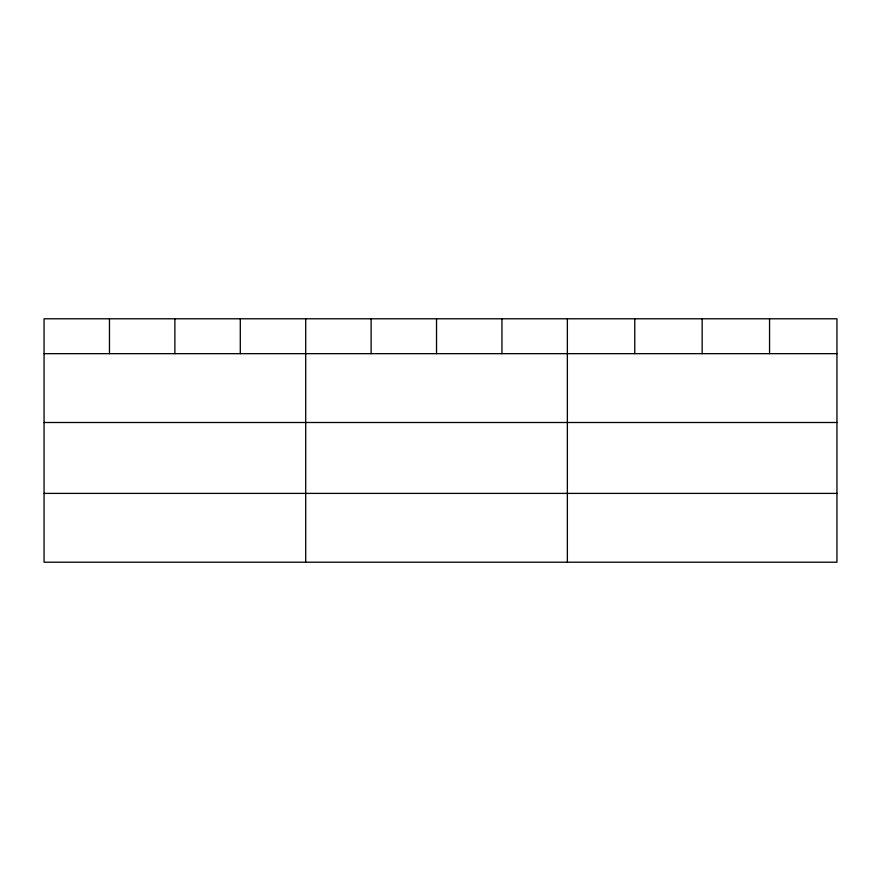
<?xml version="1.0" encoding="UTF-8"?>
<svg xmlns="http://www.w3.org/2000/svg" width="881" height="881" viewBox="0 0 881 881"><rect width="100%" height="100%" fill="white"/><g stroke="black" fill="none" stroke-linecap="round" stroke-linejoin="round"><path stroke-width="1.32" d="M836.95 422.495L836.95 318.79L44.05 318.79L44.05 562.21L836.95 562.21L836.95 422.495L44.05 422.495M44.05 353.666L836.95 353.666M44.05 493.393L836.95 493.393M769.553 318.79L769.553 353.666M702.157 318.79L702.157 353.666M634.76 318.79L634.76 353.666M567.364 318.79L567.364 562.21M501.95 318.79L501.95 353.666M436.536 318.79L436.536 353.666M371.121 318.79L371.121 353.666M305.707 318.79L305.707 562.21M240.293 318.79L240.293 353.666M174.879 318.79L174.879 353.666M109.464 318.79L109.464 353.666"/></g></svg>
